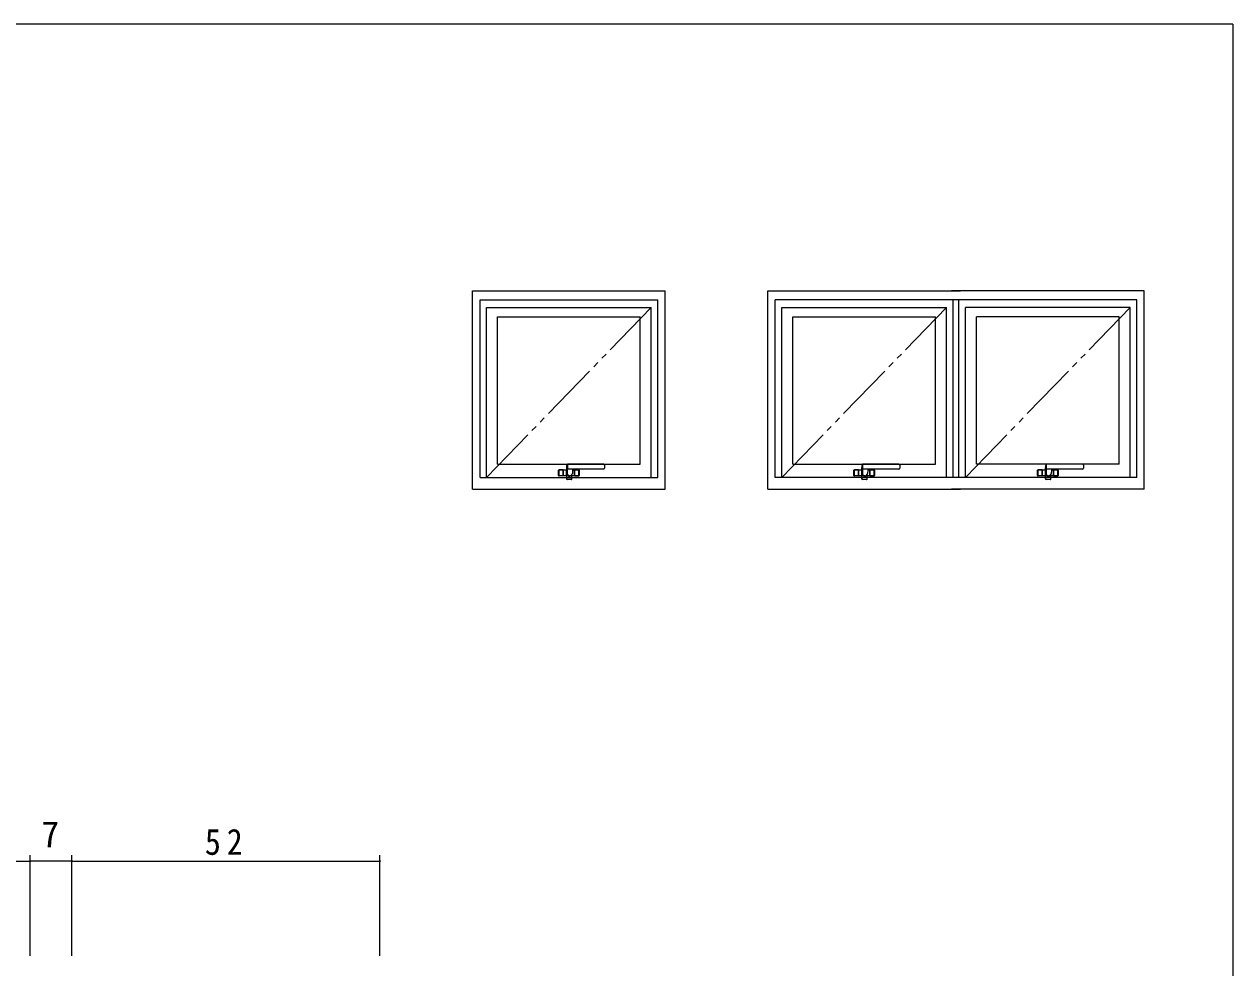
# Model space of a CAD drawing. Units: millimetres on the paper. Extents: x -397 to 397, y -282 to 282.
# Drawn here: x 172.1 to 376.1, y 120 to 279.3 of the extents above; entities that cross this region are included whole.
import ezdxf
from ezdxf.enums import TextEntityAlignment as Align

# ---------------------------------------------------------------- set-up
doc = ezdxf.new("R2010")
doc.units = ezdxf.units.MM
doc.linetypes.add('USER3', pattern=[15, 10, -1, 1, -1, 1, -1])
doc.linetypes.add('USER5', pattern=[31.75, 15.875, -3.175, 3.175, -3.175, 3.175, -3.175])
for name, color, linetype, lineweight in [('0-1_YKK_ZWAK', 7, 'Continuous', 18), ('0-5_YKK_A1', 4, 'Continuous', 18), ('0-7_YKK_D', 6, 'Continuous', 18)]:
    doc.layers.add(name, color=color, linetype=linetype, lineweight=lineweight)
doc.styles.add('ＭＳ ゴシック', font='')
doc.styles.get('ＭＳ ゴシック').set_extended_font_data('MS Gothic')

msp = doc.modelspace()

# ---------------------------------------------------------------- linework, layer by layer
at = {"layer": '0-1_YKK_ZWAK'}
for q in [(-393.908, 279.3), (376.092, -245.7)]:
    msp.add_line((376.092, 279.3), q, dxfattribs=at)
at = {"layer": '0-5_YKK_A1'}
for p, q in [((249.037, 202.8), (249.037, 232.8)), ((249.037, 232.8), (279.037, 232.8)), ((279.037, 202.8), (279.037, 232.8)), ((280.287, 200.8), (280.287, 234.3)), ((359.87, 232.8), (298.87, 232.8)), ((298.87, 202.8), (298.87, 232.8)), ((328.87, 202.8), (328.87, 232.8)), ((329.87, 202.8), (329.87, 232.8)), ((359.87, 202.8), (359.87, 232.8)), ((250.137, 202.8), (250.137, 231.5)), ((250.137, 231.5), (277.937, 231.5)), ((277.937, 202.8), (277.937, 231.5)), ((299.97, 202.8), (299.97, 231.5)), ((299.97, 231.5), (327.77, 231.5)), ((327.77, 202.8), (327.77, 231.5)), ((330.97, 202.8), (330.97, 231.5)), ((358.77, 231.5), (330.97, 231.5)), ((358.77, 202.8), (358.77, 231.5)), ((251.987, 205.05), (251.987, 229.9)), ((251.987, 229.9), (276.087, 229.9)), ((276.087, 205.05), (276.087, 229.9)), ((301.82, 205.05), (301.82, 229.9)), ((301.82, 229.9), (325.92, 229.9)), ((325.92, 205.05), (325.92, 229.9)), ((332.82, 205.05), (332.82, 229.9)), ((356.92, 229.9), (332.82, 229.9)), ((356.92, 205.05), (356.92, 229.9)), ((251.987, 205.05), (276.087, 205.05)), ((262.287, 203.125), (262.287, 204.025)), ((262.337, 204.075), (263.575, 204.075)), ((262.351, 203.125), (262.351, 204.025)), ((262.355, 204.017), (262.355, 203.775)), ((263.087, 204.067), (262.405, 204.067)), ((263.087, 203.075), (263.087, 204.075)), ((263.087, 204.067), (263.087, 203.083)), ((263.607, 204.394), (263.572, 204.041)), ((263.572, 204.041), (263.572, 203.138)), ((263.65, 204.721), (263.607, 204.394)), ((263.707, 204.877), (263.65, 204.721)), ((263.766, 205), (263.707, 204.877)), ((269.912, 205.025), (263.809, 205.025)), ((264.656, 204.014), (264.625, 203.459)), ((264.669, 204.075), (265.737, 204.075)), ((269.912, 204.225), (264.881, 204.225)), ((264.987, 203.075), (264.987, 204.075)), ((264.987, 204.067), (264.987, 203.083)), ((264.987, 204.067), (265.668, 204.067)), ((265.718, 204.017), (265.718, 203.775)), ((265.723, 203.125), (265.723, 204.025)), ((265.787, 204.025), (265.787, 203.125)), ((270.037, 204.9), (270.037, 204.35)), ((301.82, 205.05), (325.92, 205.05)), ((312.12, 203.125), (312.12, 204.025)), ((312.17, 204.075), (313.408, 204.075)), ((312.184, 203.125), (312.184, 204.025)), ((312.188, 204.017), (312.188, 203.775)), ((312.92, 204.067), (312.238, 204.067)), ((312.92, 203.075), (312.92, 204.075)), ((312.92, 204.067), (312.92, 203.083)), ((313.44, 204.394), (313.405, 204.041)), ((313.405, 204.041), (313.405, 203.138)), ((313.484, 204.721), (313.44, 204.394)), ((313.54, 204.877), (313.484, 204.721)), ((313.599, 205), (313.54, 204.877)), ((319.745, 205.025), (313.643, 205.025)), ((314.489, 204.014), (314.459, 203.459)), ((314.502, 204.075), (315.57, 204.075)), ((319.745, 204.225), (314.714, 204.225)), ((314.82, 203.075), (314.82, 204.075)), ((314.82, 204.067), (314.82, 203.083)), ((314.82, 204.067), (315.501, 204.067)), ((315.551, 204.017), (315.551, 203.775)), ((315.556, 203.125), (315.556, 204.025)), ((315.62, 204.025), (315.62, 203.125)), ((319.87, 204.9), (319.87, 204.35)), ((356.92, 205.05), (332.82, 205.05)), ((343.12, 203.125), (343.12, 204.025)), ((343.17, 204.075), (344.408, 204.075)), ((343.184, 203.125), (343.184, 204.025)), ((343.188, 204.017), (343.188, 203.775)), ((343.92, 204.067), (343.238, 204.067)), ((343.92, 203.075), (343.92, 204.075)), ((343.92, 204.067), (343.92, 203.083)), ((344.44, 204.394), (344.405, 204.041)), ((344.405, 204.041), (344.405, 203.138)), ((344.484, 204.721), (344.44, 204.394)), ((344.54, 204.877), (344.484, 204.721)), ((344.599, 205), (344.54, 204.877)), ((350.745, 205.025), (344.643, 205.025)), ((345.489, 204.014), (345.459, 203.459)), ((345.502, 204.075), (346.57, 204.075)), ((350.745, 204.225), (345.714, 204.225)), ((345.82, 203.075), (345.82, 204.075)), ((345.82, 204.067), (345.82, 203.083)), ((345.82, 204.067), (346.501, 204.067)), ((346.551, 204.017), (346.551, 203.775)), ((346.556, 203.125), (346.556, 204.025)), ((346.62, 204.025), (346.62, 203.125)), ((350.87, 204.9), (350.87, 204.35)), ((249.037, 202.8), (279.037, 202.8)), ((263.614, 203.075), (262.337, 203.075)), ((262.359, 203.775), (262.355, 203.775)), ((262.359, 203.375), (262.355, 203.375)), ((262.355, 203.375), (262.355, 203.133)), ((262.359, 203.775), (262.359, 203.375)), ((263.087, 203.083), (262.405, 203.083)), ((263.614, 203.123), (263.572, 203.138)), ((263.614, 203.123), (263.614, 202.6)), ((263.64, 203.509), (263.64, 202.61)), ((263.73, 203.571), (263.734, 203.496)), ((263.734, 203.496), (263.749, 203.419)), ((264.432, 202.475), (263.739, 202.475)), ((263.749, 203.419), (263.78, 203.341)), ((264.432, 202.485), (263.765, 202.485)), ((263.78, 203.341), (263.826, 203.267)), ((263.826, 203.267), (263.879, 203.21)), ((263.879, 203.21), (263.944, 203.161)), ((263.944, 203.161), (264.009, 203.128)), ((264.009, 203.128), (264.082, 203.107)), ((264.082, 203.107), (264.151, 203.098)), ((264.151, 203.098), (264.224, 203.101)), ((264.224, 203.101), (264.293, 203.115)), ((264.293, 203.115), (264.361, 203.14)), ((264.361, 203.14), (264.425, 203.176)), ((264.425, 203.176), (264.483, 203.222)), ((264.483, 203.222), (264.536, 203.279)), ((264.536, 203.279), (264.579, 203.344)), ((264.557, 202.6), (264.557, 203.275)), ((265.737, 203.075), (264.557, 203.075)), ((264.579, 203.344), (264.605, 203.397)), ((264.605, 203.397), (264.619, 203.432)), ((264.616, 203.423), (264.619, 203.432)), ((264.987, 203.083), (265.668, 203.083)), ((265.714, 203.775), (265.714, 203.375)), ((265.714, 203.775), (265.718, 203.775)), ((265.714, 203.375), (265.718, 203.375)), ((265.718, 203.375), (265.718, 203.133)), ((359.87, 202.8), (298.87, 202.8)), ((313.447, 203.075), (312.17, 203.075)), ((312.192, 203.775), (312.188, 203.775)), ((312.192, 203.375), (312.188, 203.375)), ((312.188, 203.375), (312.188, 203.133)), ((312.192, 203.775), (312.192, 203.375)), ((312.92, 203.083), (312.238, 203.083)), ((313.447, 203.123), (313.405, 203.138)), ((313.447, 203.123), (313.447, 202.6)), ((313.473, 203.509), (313.473, 202.61)), ((313.564, 203.571), (313.567, 203.496)), ((313.567, 203.496), (313.582, 203.419)), ((314.265, 202.475), (313.572, 202.475)), ((313.582, 203.419), (313.613, 203.341)), ((314.265, 202.485), (313.598, 202.485)), ((313.613, 203.341), (313.659, 203.267)), ((313.659, 203.267), (313.712, 203.21)), ((313.712, 203.21), (313.777, 203.161)), ((313.777, 203.161), (313.843, 203.128)), ((313.843, 203.128), (313.915, 203.107)), ((313.915, 203.107), (313.984, 203.098)), ((313.984, 203.098), (314.057, 203.101)), ((314.057, 203.101), (314.126, 203.115)), ((314.126, 203.115), (314.194, 203.14)), ((314.194, 203.14), (314.258, 203.176)), ((314.258, 203.176), (314.316, 203.222)), ((314.316, 203.222), (314.369, 203.279)), ((314.369, 203.279), (314.413, 203.344)), ((314.39, 202.6), (314.39, 203.275)), ((315.57, 203.075), (314.39, 203.075)), ((314.413, 203.344), (314.438, 203.397)), ((314.438, 203.397), (314.452, 203.432)), ((314.449, 203.423), (314.452, 203.432)), ((314.82, 203.083), (315.501, 203.083)), ((315.547, 203.775), (315.547, 203.375)), ((315.547, 203.775), (315.551, 203.775)), ((315.547, 203.375), (315.551, 203.375)), ((315.551, 203.375), (315.551, 203.133)), ((344.447, 203.075), (343.17, 203.075)), ((343.192, 203.775), (343.188, 203.775)), ((343.192, 203.375), (343.188, 203.375)), ((343.188, 203.375), (343.188, 203.133)), ((343.192, 203.775), (343.192, 203.375)), ((343.92, 203.083), (343.238, 203.083)), ((344.447, 203.123), (344.405, 203.138)), ((344.447, 203.123), (344.447, 202.6)), ((344.473, 203.509), (344.473, 202.61)), ((344.564, 203.571), (344.567, 203.496)), ((344.567, 203.496), (344.582, 203.419)), ((345.265, 202.475), (344.572, 202.475)), ((344.582, 203.419), (344.613, 203.341)), ((345.265, 202.485), (344.598, 202.485)), ((344.613, 203.341), (344.659, 203.267)), ((344.659, 203.267), (344.712, 203.21)), ((344.712, 203.21), (344.777, 203.161)), ((344.777, 203.161), (344.843, 203.128)), ((344.843, 203.128), (344.915, 203.107)), ((344.915, 203.107), (344.984, 203.098)), ((344.984, 203.098), (345.057, 203.101)), ((345.057, 203.101), (345.126, 203.115)), ((345.126, 203.115), (345.194, 203.14)), ((345.194, 203.14), (345.258, 203.176)), ((345.258, 203.176), (345.316, 203.222)), ((345.316, 203.222), (345.369, 203.279)), ((345.369, 203.279), (345.413, 203.344)), ((345.39, 202.6), (345.39, 203.275)), ((346.57, 203.075), (345.39, 203.075)), ((345.413, 203.344), (345.438, 203.397)), ((345.438, 203.397), (345.452, 203.432)), ((345.449, 203.423), (345.452, 203.432)), ((345.82, 203.083), (346.501, 203.083)), ((346.547, 203.775), (346.547, 203.375)), ((346.547, 203.775), (346.551, 203.775)), ((346.547, 203.375), (346.551, 203.375)), ((346.551, 203.375), (346.551, 203.133)), ((247.787, 200.8), (280.287, 200.8)), ((297.62, 200.8), (330.12, 200.8)), ((361.12, 200.8), (328.62, 200.8))]:
    msp.add_line(p, q, dxfattribs=at)
at = {"layer": '0-5_YKK_A1', "linetype": 'USER3'}
for p, q in [((250.137, 202.8), (277.937, 231.5)), ((299.97, 202.8), (327.77, 231.5)), ((330.97, 202.8), (358.77, 231.5))]:
    msp.add_line(p, q, dxfattribs=at)
at = {"layer": '0-5_YKK_A1', "linetype": 'USER5'}
for p, q in [((263.767, 204.082), (263.73, 203.571)), ((263.775, 204.153), (263.767, 204.082)), ((263.792, 204.201), (263.775, 204.153)), ((263.832, 204.225), (263.792, 204.201)), ((264.881, 204.225), (263.832, 204.225)), ((313.6, 204.082), (313.564, 203.571)), ((313.608, 204.153), (313.6, 204.082)), ((313.626, 204.201), (313.608, 204.153)), ((313.665, 204.225), (313.626, 204.201)), ((314.714, 204.225), (313.665, 204.225)), ((344.6, 204.082), (344.564, 203.571)), ((344.608, 204.153), (344.6, 204.082)), ((344.626, 204.201), (344.608, 204.153)), ((344.665, 204.225), (344.626, 204.201)), ((345.714, 204.225), (344.665, 204.225))]:
    msp.add_line(p, q, dxfattribs=at)
at = {"layer": '0-5_YKK_A1'}
for points in [[(247.787, 200.8), (247.787, 234.3), (280.287, 234.3)], [(297.62, 200.8), (297.62, 234.3), (330.12, 234.3)], [(361.12, 200.8), (361.12, 234.3), (328.62, 234.3)]]:
    msp.add_lwpolyline(points, dxfattribs=at)
for centre, radius, start, end in [((262.337, 204.025), 0.05, 90, 180), ((262.401, 204.025), 0.05, 90, 180), ((262.405, 204.017), 0.05, 90, 180), ((263.809, 204.975), 0.05, 90, 150.28799), ((264.881, 204), 0.225, 90, 176.41355), ((265.668, 204.017), 0.05, 0, 90), ((265.673, 204.025), 0.05, 0, 90), ((265.737, 204.025), 0.05, 0, 90), ((269.912, 204.9), 0.125, 0, 90), ((269.912, 204.35), 0.125, 270, 0), ((312.17, 204.025), 0.05, 90, 180), ((312.234, 204.025), 0.05, 90, 180), ((312.238, 204.017), 0.05, 90, 180), ((313.643, 204.975), 0.05, 90, 150.28799), ((314.714, 204), 0.225, 90, 176.41355), ((315.501, 204.017), 0.05, 0, 90), ((315.506, 204.025), 0.05, 0, 90), ((315.57, 204.025), 0.05, 0, 90), ((319.745, 204.9), 0.125, 0, 90), ((319.745, 204.35), 0.125, 270, 0), ((343.17, 204.025), 0.05, 90, 180), ((343.234, 204.025), 0.05, 90, 180), ((343.238, 204.017), 0.05, 90, 180), ((344.643, 204.975), 0.05, 90, 150.28799), ((345.714, 204), 0.225, 90, 176.41355), ((346.501, 204.017), 0.05, 0, 90), ((346.506, 204.025), 0.05, 0, 90), ((346.57, 204.025), 0.05, 0, 90), ((350.745, 204.9), 0.125, 0, 90), ((350.745, 204.35), 0.125, 270, 0), ((262.337, 203.125), 0.05, 180, 270), ((262.401, 203.125), 0.05, 180, 270), ((262.405, 203.133), 0.05, 180, 270), ((263.739, 202.6), 0.125, 180, 270), ((262.518, 205.253), 2.073, 302.75152, 305.7865), ((264.13, 203.515), 0.49, 180.66813, 330.72859), ((263.765, 202.61), 0.125, 179.99999, 270), ((264.432, 202.61), 0.125, 270, 0.00007), ((264.432, 202.6), 0.125, 270, 0.00007), ((263.178, 203.907), 1.517, 335.38781, 342.30007), ((264.575, 203.461), 0.05, 342.30007, 357.21171), ((265.668, 203.133), 0.05, 270, 0), ((265.673, 203.125), 0.05, 270, 0), ((265.737, 203.125), 0.05, 270, 0), ((312.17, 203.125), 0.05, 180, 270), ((312.234, 203.125), 0.05, 180, 270), ((312.238, 203.133), 0.05, 180, 270), ((313.572, 202.6), 0.125, 180, 270), ((312.351, 205.253), 2.073, 302.75152, 305.7865), ((313.963, 203.515), 0.49, 180.66813, 330.72859), ((313.598, 202.61), 0.125, 179.99999, 270), ((314.265, 202.61), 0.125, 270, 0.00007), ((314.265, 202.6), 0.125, 270, 0.00007), ((313.011, 203.907), 1.517, 335.38781, 342.30007), ((314.409, 203.461), 0.05, 342.30007, 357.21171), ((315.501, 203.133), 0.05, 270, 0), ((315.506, 203.125), 0.05, 270, 0), ((315.57, 203.125), 0.05, 270, 0), ((343.17, 203.125), 0.05, 180, 270), ((343.234, 203.125), 0.05, 180, 270), ((343.238, 203.133), 0.05, 180, 270), ((344.572, 202.6), 0.125, 180, 270), ((343.351, 205.253), 2.073, 302.75152, 305.7865), ((344.963, 203.515), 0.49, 180.66813, 330.72859), ((344.598, 202.61), 0.125, 179.99999, 270), ((345.265, 202.61), 0.125, 270, 0.00007), ((345.265, 202.6), 0.125, 270, 0.00007), ((344.011, 203.907), 1.517, 335.38781, 342.30007), ((345.409, 203.461), 0.05, 342.30007, 357.21171), ((346.501, 203.133), 0.05, 270, 0), ((346.506, 203.125), 0.05, 270, 0), ((346.57, 203.125), 0.05, 270, 0)]:
    msp.add_arc(centre, radius, start, end, dxfattribs=at)
at = {"layer": '0-5_YKK_A1', "linetype": 'USER5'}
for centre in [(250.163, 204.625), (299.996, 204.625), (330.996, 204.625)]:
    msp.add_arc(centre, 13.675, 358.32383, 1.67617, dxfattribs=at)
at = {"layer": '0-7_YKK_D'}
for p, q in [((173.12, 122.045), (173.12, 139.045)), ((173.12, 122.045), (173.12, 139.045)), ((180.118, 122.045), (180.118, 139.045)), ((180.12, 122.045), (180.12, 139.045)), ((232.12, 122.045), (232.12, 139.045)), ((153.12, 138.045), (173.12, 138.045)), ((180.118, 138.045), (173.12, 138.045)), ((180.12, 138.045), (232.12, 138.045))]:
    msp.add_line(p, q, dxfattribs=at)
for centre, start, end in [((173.12, 138.045), 0, 180), ((173.12, 138.045), 0, 180), ((173.12, 138.045), 180, 0), ((173.12, 138.045), 180, 0), ((180.118, 138.045), 0, 180), ((180.118, 138.045), 180, 0), ((180.12, 138.045), 0, 180), ((180.12, 138.045), 180, 0), ((232.12, 138.045), 0, 180), ((232.12, 138.045), 180, 0)]:
    msp.add_arc(centre, 0.106, start, end, dxfattribs=at)

# ---------------------------------------------------------------- texts
at = {"layer": '0-7_YKK_D', "color": 7, "style": 'ＭＳ ゴシック'}
msp.add_text('7', height=4.399, dxfattribs=at).set_placement((175.019, 139.045), align=Align.BOTTOM_LEFT)
at = {"layer": '0-7_YKK_D', "color": 7, "insert": (202.6, 139.045), "char_height": 4.399, "attachment_point": 7, "style": 'ＭＳ ゴシック'}
msp.add_mtext('\\T1.37;\\W0.9;52', dxfattribs=at)

doc.saveas('drawing.dxf')
